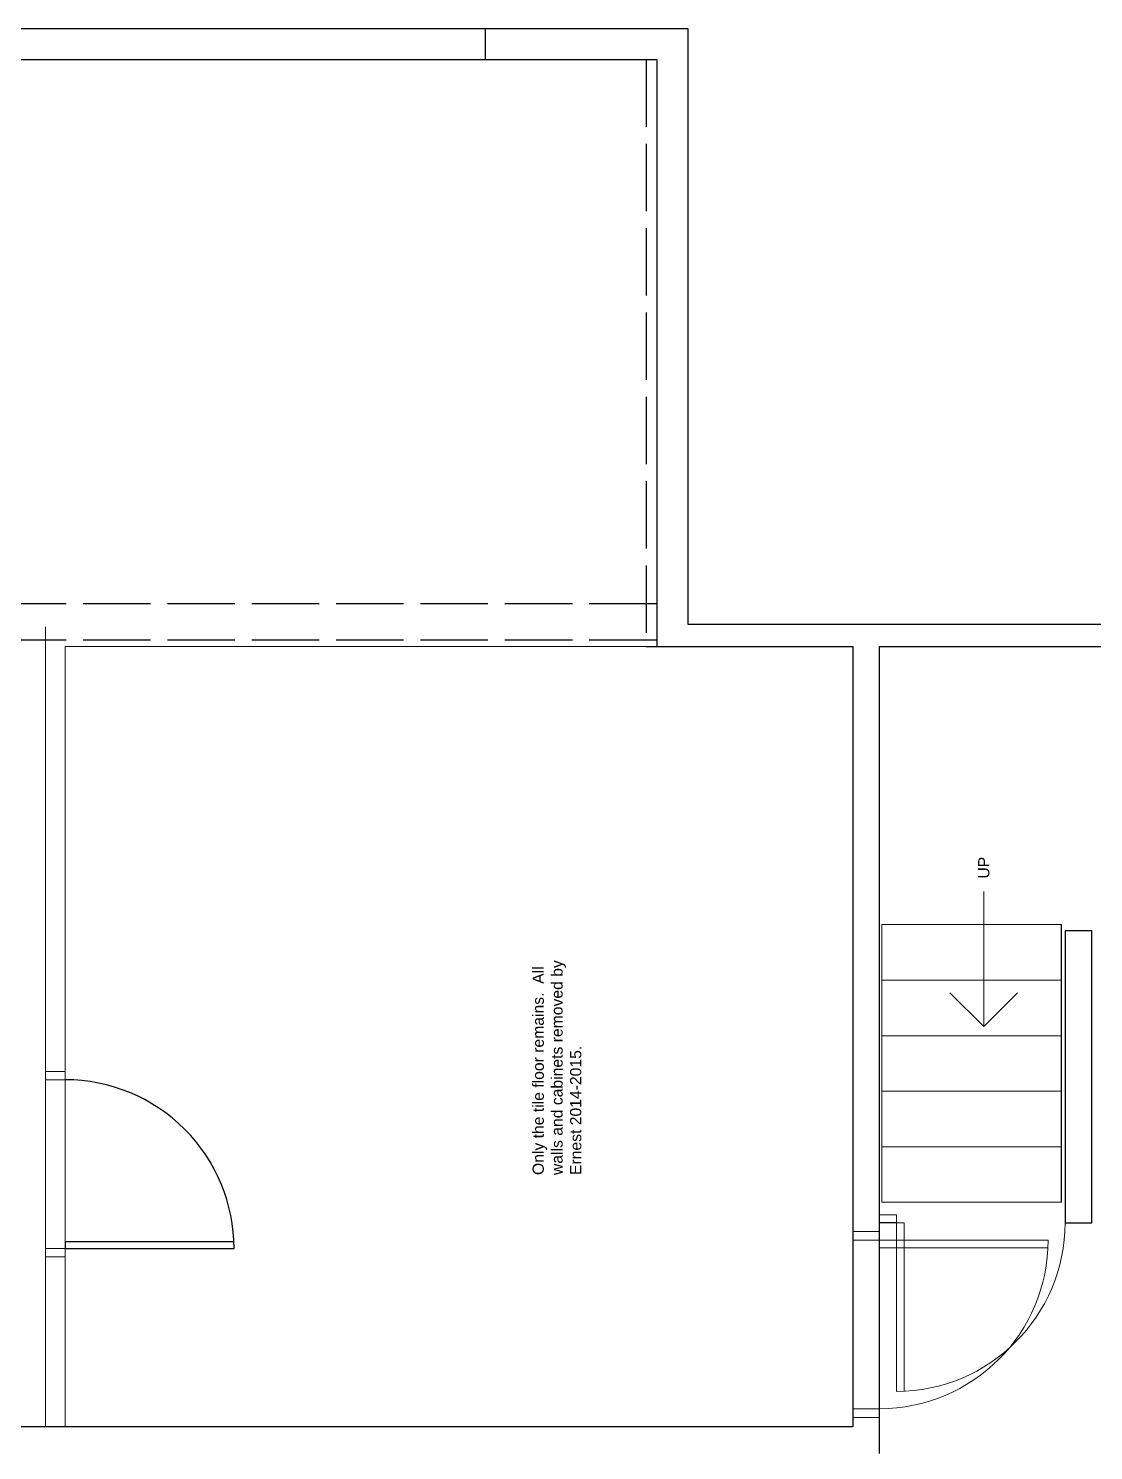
# Model space of a CAD drawing. Header units: inches. Extents: x -566 to -86, y 36 to 453.
# Drawn here: x -450.2 to -260.8, y 199.9 to 452.8 of the extents above; entities that cross this region are included whole.
import ezdxf

# ---------------------------------------------------------------- set-up
doc = ezdxf.new("R2010")
doc.units = ezdxf.units.IN
doc.header["$MEASUREMENT"] = 0
doc.linetypes.add('ACAD_ISO02W100', pattern=[15, 12, -3])
doc.layers.get('0').update_dxf_attribs({"color": 1, "lineweight": 9})
doc.layers.add('A101-Floorplan-1st-floor', color=7, linetype='Continuous', lineweight=9)
doc.styles.get("Standard").update_dxf_attribs({"font": 'Arial.ttf', "height": 2})

# ---------------------------------------------------------------- blocks, each defined once
blk = doc.blocks.new('lower-landing-to-garage-door')
at = {"layer": 'A101-Floorplan-1st-floor'}
for p, q in [((30, 0), (28.62, 0)), ((30, 0), (30, -30)), ((28.62, 0), (28.62, -29.97))]:
    blk.add_line(p, q, dxfattribs=at)
blk.add_arc((30, 0), 30, 180, 270, dxfattribs=at)
blk = doc.blocks.new('spandrel-door')
at = {"layer": 'A101-Floorplan-1st-floor'}
for p, q in [((0, 0), (-30, 0)), ((0, -1.38), (0, 0)), ((0, -1.38), (-29.97, -1.38))]:
    blk.add_line(p, q, dxfattribs=at)
blk.add_arc((0, 0), 30, 180, 270, dxfattribs=at)
blk = doc.blocks.new('L1-arrow')
at = {"lineweight": 5}
for p, q in [((188.32, -365.98), (182.32, -359.98)), ((182.32, -365.98), (164.32, -365.98)), ((182.32, -365.98), (188.32, -365.98)), ((188.32, -365.98), (182.32, -371.98))]:
    blk.add_line(p, q, dxfattribs=at)
blk = doc.blocks.new('garage-door-exit-to-trailer')
at = {"layer": 'A101-Floorplan-1st-floor', "lineweight": 30}
for p, q in [((0, 0), (0, -30)), ((1.25, 0), (0, 0)), ((1.25, 0), (1.25, -29.97))]:
    blk.add_line(p, q, dxfattribs=at)
blk.add_arc((0, 0), 30, 270, 0, dxfattribs=at)

msp = doc.modelspace()

# ---------------------------------------------------------------- linework, layer by layer
at = {"layer": 'A101-Floorplan-1st-floor', "lineweight": -3}
for p, q in [((-566.3005, 452.809), (-332.9567, 452.809)), ((-368.9255, 447.309), (-368.9255, 452.809)), ((-332.9567, 452.809), (-332.9567, 346.8754)), ((-332.9567, 346.8754), (-86.177, 346.8754)), ((-298.856, 199.3769), (-298.856, 342.8769)), ((-298.856, 342.8769), (-228.0748, 342.8769)), ((-266.481, 244.0629), (-266.481, 293.4379)), ((-295.856, 240.4283), (-298.856, 240.4283))]:
    msp.add_line(p, q, dxfattribs=at)
at = {"layer": 'A101-Floorplan-1st-floor', "linetype": 'ACAD_ISO02W100', "lineweight": -3}
for p, q in [((-340.363, 447.309), (-340.363, 342.8769)), ((-338.4567, 350.5019), (-560.613, 350.5019)), ((-338.4567, 344.0019), (-560.613, 344.0019))]:
    msp.add_line(p, q, dxfattribs=at)
at = {"layer": 'A101-Floorplan-1st-floor', "lineweight": 5}
for p, q in [((-447.106, 204.1269), (-447.106, 346.3769)), ((-298.4185, 293.4379), (-298.4185, 244.0629)), ((-266.481, 293.4379), (-298.4185, 293.4379)), ((-266.481, 283.5629), (-298.4185, 283.5629)), ((-266.481, 273.6879), (-298.4185, 273.6879)), ((-443.606, 267.3402), (-447.106, 267.3402)), ((-443.606, 265.8402), (-447.106, 265.8402)), ((-266.481, 263.8129), (-298.4185, 263.8129)), ((-266.481, 253.9379), (-298.4185, 253.9379)), ((-266.481, 244.0629), (-298.4185, 244.0629)), ((-295.856, 241.8033), (-298.856, 241.8033)), ((-295.856, 240.4283), (-295.856, 241.8033)), ((-298.856, 238.8459), (-303.606, 238.8459)), ((-443.606, 235.8442), (-447.106, 235.8442)), ((-298.856, 237.3459), (-303.606, 237.3459)), ((-443.606, 234.3442), (-447.106, 234.3442)), ((-303.606, 207.3144), (-298.856, 207.3144)), ((-303.606, 205.8144), (-298.856, 205.8144))]:
    msp.add_line(p, q, dxfattribs=at)
at = {"layer": 'A101-Floorplan-1st-floor', "lineweight": -3}
msp.add_lwpolyline([(-340.363, 342.8769), (-303.606, 342.8769), (-303.606, 204.1269), (-560.613, 204.1269), (-560.613, 447.309), (-338.4567, 447.309), (-338.4567, 342.8769)], dxfattribs=at)
at = {"layer": 'A101-Floorplan-1st-floor', "lineweight": 5}
msp.add_lwpolyline([(-443.606, 342.8769), (-303.606, 342.8769), (-303.606, 204.1269), (-443.606, 204.1269)], close=True, dxfattribs=at)
at = {"layer": 'A101-Floorplan-1st-floor', "lineweight": -3}
msp.add_lwpolyline([(-261.106, 240.4283), (-261.106, 292.3253), (-265.856, 292.3253), (-265.856, 240.4283)], close=True, dxfattribs=at)

# ---------------------------------------------------------------- block references
at = {"lineweight": -3, "rotation": 89.99999999999999}
msp.add_blockref('garage-door-exit-to-trailer', (-443.606, 235.8442), dxfattribs=at)
at = {"layer": 'A101-Floorplan-1st-floor', "lineweight": 5, "rotation": 270}
msp.add_blockref('L1-arrow', (85.6559, 463.6515), dxfattribs=at)
at = {"layer": 'A101-Floorplan-1st-floor', "lineweight": -3, "rotation": 89.99999999999999}
for name, p in [('spandrel-door', (-295.856, 240.4283)), ('lower-landing-to-garage-door', (-298.856, 207.3459))]:
    msp.add_blockref(name, p, dxfattribs=at)

# ---------------------------------------------------------------- texts
at = {"layer": 'A101-Floorplan-1st-floor', "lineweight": 5}
msp.add_text('UP', height=2, rotation=90, dxfattribs=at).set_placement((-279.3171, 301.6226))
at = {"layer": 'A101-Floorplan-1st-floor', "lineweight": 5, "insert": (-360.5325, 248.9069), "char_height": 2, "width": 42.107161, "attachment_point": 1, "rotation": 90}
msp.add_mtext('Only the tile floor remains.  All walls and cabinets removed by Ernest 2014-2015.', dxfattribs=at)

doc.saveas('drawing.dxf')
